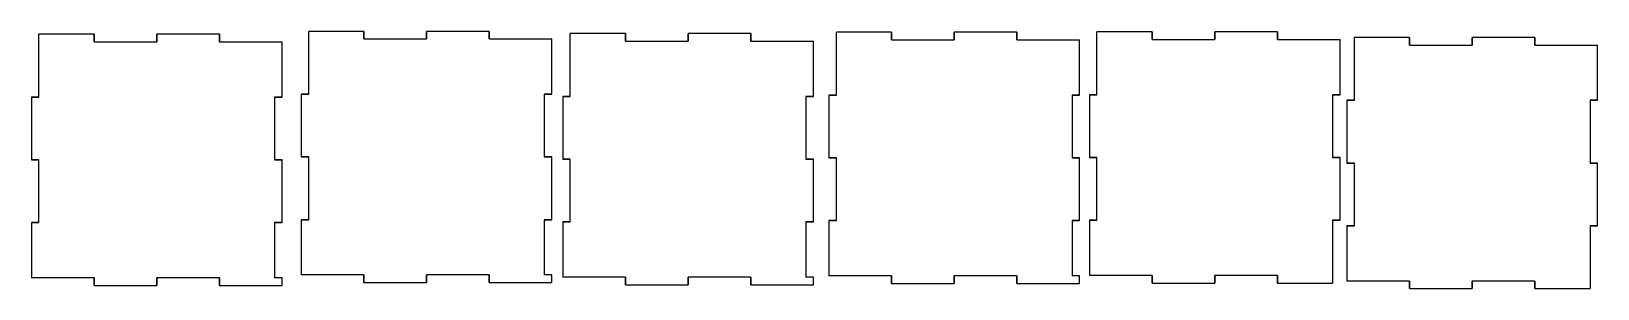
# Model space of a CAD drawing. Header units: millimetres. Extents: x 2339 to 2714, y 1442 to 1504.
import ezdxf

# ---------------------------------------------------------------- set-up
doc = ezdxf.new("R2010")
doc.units = ezdxf.units.MM

msp = doc.modelspace()

# ---------------------------------------------------------------- linework, layer by layer
at = {"color": 1}
for p, q in [((2650.16, 1445.33), (2650.16, 1443.53)), ((2711.81, 1444.01), (2711.81, 1442.21))]:
    msp.add_line(p, q, dxfattribs=at)
for points in [[(2403.29, 1488.67), (2405.09, 1488.67), (2405.09, 1503.67)], [(2418.29, 1503.67), (2405.09, 1503.67)], [(2418.29, 1501.87), (2418.29, 1503.67), (2405.09, 1503.67)], [(2418.29, 1503.67), (2418.29, 1501.87), (2433.29, 1501.87), (2433.29, 1503.67)], [(2448.29, 1503.67), (2433.29, 1503.67)], [(2448.29, 1501.87), (2448.29, 1503.67), (2433.29, 1503.67), (2433.29, 1501.87)], [(2448.29, 1503.67), (2448.29, 1501.87), (2463.29, 1501.87)], [(2529.6, 1488.47), (2531.4, 1488.47), (2531.4, 1503.47)], [(2544.6, 1503.47), (2531.4, 1503.47)], [(2544.6, 1501.67), (2544.6, 1503.47), (2531.4, 1503.47)], [(2544.6, 1503.47), (2544.6, 1501.67), (2559.6, 1501.67), (2559.6, 1503.47)], [(2574.6, 1503.47), (2559.6, 1503.47)], [(2574.6, 1501.67), (2574.6, 1503.47), (2559.6, 1503.47), (2559.6, 1501.67)], [(2574.6, 1503.47), (2574.6, 1501.67), (2589.6, 1501.67)], [(2591.96, 1488.53), (2593.76, 1488.53), (2593.76, 1503.53)], [(2606.96, 1503.53), (2593.76, 1503.53)], [(2606.96, 1501.73), (2606.96, 1503.53), (2593.76, 1503.53)], [(2606.96, 1503.53), (2606.96, 1501.73), (2621.96, 1501.73), (2621.96, 1503.53)], [(2636.96, 1503.53), (2621.96, 1503.53)], [(2636.96, 1501.73), (2636.96, 1503.53), (2621.96, 1503.53), (2621.96, 1501.73)], [(2636.96, 1503.53), (2636.96, 1501.73), (2651.96, 1501.73)], [(2338.71, 1487.99), (2340.51, 1487.99), (2340.51, 1502.99)], [(2353.71, 1502.99), (2340.51, 1502.99)], [(2353.71, 1501.19), (2353.71, 1502.99), (2340.51, 1502.99)], [(2353.71, 1502.99), (2353.71, 1501.19), (2368.71, 1501.19), (2368.71, 1502.99)], [(2383.71, 1502.99), (2368.71, 1502.99)], [(2383.71, 1501.19), (2383.71, 1502.99), (2368.71, 1502.99), (2368.71, 1501.19)], [(2383.71, 1502.99), (2383.71, 1501.19), (2398.71, 1501.19)], [(2396.91, 1487.99), (2398.71, 1487.99), (2398.71, 1501.19)], [(2398.71, 1487.99), (2398.71, 1501.19)], [(2461.49, 1488.67), (2463.29, 1488.67), (2463.29, 1501.87)], [(2463.29, 1488.67), (2463.29, 1501.87)], [(2465.89, 1488.13), (2467.69, 1488.13), (2467.69, 1503.13)], [(2480.89, 1503.13), (2467.69, 1503.13)], [(2480.89, 1501.33), (2480.89, 1503.13), (2467.69, 1503.13)], [(2480.89, 1503.13), (2480.89, 1501.33), (2495.89, 1501.33), (2495.89, 1503.13)], [(2510.89, 1503.13), (2495.89, 1503.13)], [(2510.89, 1501.33), (2510.89, 1503.13), (2495.89, 1503.13), (2495.89, 1501.33)], [(2510.89, 1503.13), (2510.89, 1501.33), (2525.89, 1501.33)], [(2524.09, 1488.13), (2525.89, 1488.13), (2525.89, 1501.33)], [(2525.89, 1488.13), (2525.89, 1501.33)], [(2587.8, 1488.47), (2589.6, 1488.47), (2589.6, 1501.67)], [(2589.6, 1488.47), (2589.6, 1501.67)], [(2650.16, 1488.53), (2651.96, 1488.53), (2651.96, 1501.73)], [(2651.96, 1488.53), (2651.96, 1501.73)], [(2653.61, 1487.21), (2655.41, 1487.21), (2655.41, 1502.21)], [(2668.61, 1502.21), (2655.41, 1502.21)], [(2668.61, 1500.41), (2668.61, 1502.21), (2655.41, 1502.21)], [(2668.61, 1502.21), (2668.61, 1500.41), (2683.61, 1500.41), (2683.61, 1502.21)], [(2698.61, 1502.21), (2683.61, 1502.21)], [(2698.61, 1500.41), (2698.61, 1502.21), (2683.61, 1502.21), (2683.61, 1500.41)], [(2698.61, 1502.21), (2698.61, 1500.41), (2713.61, 1500.41)], [(2711.81, 1487.21), (2713.61, 1487.21), (2713.61, 1500.41)], [(2713.61, 1487.21), (2713.61, 1500.41)], [(2403.29, 1488.67), (2403.29, 1473.67)], [(2405.09, 1488.67), (2403.29, 1488.67), (2403.29, 1473.67), (2405.09, 1473.67)], [(2463.29, 1488.67), (2461.49, 1488.67), (2461.49, 1473.67), (2463.29, 1473.67)], [(2529.6, 1488.47), (2529.6, 1473.47)], [(2531.4, 1488.47), (2529.6, 1488.47), (2529.6, 1473.47), (2531.4, 1473.47)], [(2589.6, 1488.47), (2587.8, 1488.47), (2587.8, 1473.47), (2589.6, 1473.47)], [(2591.96, 1488.53), (2591.96, 1473.53)], [(2593.76, 1488.53), (2591.96, 1488.53), (2591.96, 1473.53), (2593.76, 1473.53)], [(2651.96, 1488.53), (2650.16, 1488.53), (2650.16, 1473.53), (2651.96, 1473.53)], [(2338.71, 1487.99), (2338.71, 1472.99)], [(2340.51, 1487.99), (2338.71, 1487.99), (2338.71, 1472.99), (2340.51, 1472.99)], [(2398.71, 1487.99), (2396.91, 1487.99), (2396.91, 1472.99), (2398.71, 1472.99)], [(2465.89, 1488.13), (2465.89, 1473.13)], [(2467.69, 1488.13), (2465.89, 1488.13), (2465.89, 1473.13), (2467.69, 1473.13)], [(2525.89, 1488.13), (2524.09, 1488.13), (2524.09, 1473.13), (2525.89, 1473.13)], [(2653.61, 1487.21), (2653.61, 1472.21)], [(2655.41, 1487.21), (2653.61, 1487.21), (2653.61, 1472.21), (2655.41, 1472.21)], [(2713.61, 1487.21), (2711.81, 1487.21), (2711.81, 1472.21), (2713.61, 1472.21)], [(2403.29, 1458.67), (2405.09, 1458.67), (2405.09, 1473.67), (2403.29, 1473.67)], [(2461.49, 1458.67), (2463.29, 1458.67), (2463.29, 1473.67), (2461.49, 1473.67)], [(2463.29, 1458.67), (2463.29, 1473.67)], [(2529.6, 1458.47), (2531.4, 1458.47), (2531.4, 1473.47), (2529.6, 1473.47)], [(2587.8, 1458.47), (2589.6, 1458.47), (2589.6, 1473.47), (2587.8, 1473.47)], [(2589.6, 1458.47), (2589.6, 1473.47)], [(2591.96, 1458.53), (2593.76, 1458.53), (2593.76, 1473.53), (2591.96, 1473.53)], [(2650.16, 1458.53), (2651.96, 1458.53), (2651.96, 1473.53), (2650.16, 1473.53)], [(2651.96, 1458.53), (2651.96, 1473.53)], [(2338.71, 1457.99), (2340.51, 1457.99), (2340.51, 1472.99), (2338.71, 1472.99)], [(2396.91, 1457.99), (2398.71, 1457.99), (2398.71, 1472.99), (2396.91, 1472.99)], [(2398.71, 1457.99), (2398.71, 1472.99)], [(2465.89, 1458.13), (2467.69, 1458.13), (2467.69, 1473.13), (2465.89, 1473.13)], [(2524.09, 1458.13), (2525.89, 1458.13), (2525.89, 1473.13), (2524.09, 1473.13)], [(2525.89, 1458.13), (2525.89, 1473.13)], [(2653.61, 1457.21), (2655.41, 1457.21), (2655.41, 1472.21), (2653.61, 1472.21)], [(2711.81, 1457.21), (2713.61, 1457.21), (2713.61, 1472.21), (2711.81, 1472.21)], [(2713.61, 1457.21), (2713.61, 1472.21)], [(2403.29, 1458.67), (2403.29, 1445.47)], [(2405.09, 1458.67), (2403.29, 1458.67), (2403.29, 1445.47)], [(2463.29, 1458.67), (2461.49, 1458.67), (2461.49, 1445.47)], [(2529.6, 1458.47), (2529.6, 1445.27)], [(2531.4, 1458.47), (2529.6, 1458.47), (2529.6, 1445.27)], [(2589.6, 1458.47), (2587.8, 1458.47), (2587.8, 1445.27)], [(2591.96, 1458.53), (2591.96, 1445.33)], [(2593.76, 1458.53), (2591.96, 1458.53), (2591.96, 1445.33)], [(2651.96, 1458.53), (2650.16, 1458.53), (2650.16, 1445.33)], [(2338.71, 1457.99), (2338.71, 1444.79)], [(2340.51, 1457.99), (2338.71, 1457.99), (2338.71, 1444.79)], [(2398.71, 1457.99), (2396.91, 1457.99), (2396.91, 1444.79)], [(2465.89, 1458.13), (2465.89, 1444.93)], [(2467.69, 1458.13), (2465.89, 1458.13), (2465.89, 1444.93)], [(2525.89, 1458.13), (2524.09, 1458.13), (2524.09, 1444.93)], [(2653.61, 1457.21), (2653.61, 1444.01)], [(2655.41, 1457.21), (2653.61, 1457.21), (2653.61, 1444.01)], [(2713.61, 1457.21), (2711.81, 1457.21), (2711.81, 1444.01)], [(2353.71, 1442.99), (2353.71, 1444.79), (2338.71, 1444.79)], [(2353.71, 1444.79), (2353.71, 1442.99), (2368.71, 1442.99), (2368.71, 1444.79)], [(2383.71, 1442.99), (2383.71, 1444.79), (2368.71, 1444.79), (2368.71, 1442.99)], [(2383.71, 1442.99), (2398.71, 1442.99), (2398.71, 1444.79)], [(2383.71, 1444.79), (2383.71, 1442.99), (2398.71, 1442.99), (2398.71, 1444.79), (2396.91, 1444.79)], [(2396.91, 1442.99), (2398.71, 1442.99), (2398.71, 1444.79)], [(2418.29, 1443.67), (2418.29, 1445.47), (2403.29, 1445.47)], [(2418.29, 1445.47), (2418.29, 1443.67), (2433.29, 1443.67), (2433.29, 1445.47)], [(2418.29, 1443.67), (2433.29, 1443.67)], [(2448.29, 1443.67), (2448.29, 1445.47), (2433.29, 1445.47), (2433.29, 1443.67)], [(2448.29, 1443.67), (2463.29, 1443.67), (2463.29, 1445.47)], [(2448.29, 1445.47), (2448.29, 1443.67), (2463.29, 1443.67), (2463.29, 1445.47), (2461.49, 1445.47)], [(2461.49, 1443.67), (2463.29, 1443.67), (2463.29, 1445.47)], [(2480.89, 1443.13), (2480.89, 1444.93), (2465.89, 1444.93)], [(2480.89, 1444.93), (2480.89, 1443.13), (2495.89, 1443.13), (2495.89, 1444.93)], [(2510.89, 1443.13), (2510.89, 1444.93), (2495.89, 1444.93), (2495.89, 1443.13)], [(2510.89, 1443.13), (2525.89, 1443.13), (2525.89, 1444.93)], [(2510.89, 1444.93), (2510.89, 1443.13), (2525.89, 1443.13), (2525.89, 1444.93), (2524.09, 1444.93)], [(2524.09, 1443.13), (2525.89, 1443.13), (2525.89, 1444.93)], [(2544.6, 1443.47), (2544.6, 1445.27), (2529.6, 1445.27)], [(2544.6, 1445.27), (2544.6, 1443.47), (2559.6, 1443.47), (2559.6, 1445.27)], [(2544.6, 1443.47), (2559.6, 1443.47)], [(2574.6, 1443.47), (2574.6, 1445.27), (2559.6, 1445.27), (2559.6, 1443.47)], [(2574.6, 1443.47), (2589.6, 1443.47), (2589.6, 1445.27)], [(2574.6, 1445.27), (2574.6, 1443.47), (2589.6, 1443.47), (2589.6, 1445.27), (2587.8, 1445.27)], [(2587.8, 1443.47), (2589.6, 1443.47), (2589.6, 1445.27)], [(2606.96, 1443.53), (2606.96, 1445.33), (2591.96, 1445.33)], [(2606.96, 1445.33), (2606.96, 1443.53), (2621.96, 1443.53), (2621.96, 1445.33)], [(2606.96, 1443.53), (2621.96, 1443.53)], [(2636.96, 1443.53), (2636.96, 1445.33), (2621.96, 1445.33), (2621.96, 1443.53)], [(2636.96, 1445.33), (2636.96, 1443.53), (2650.16, 1443.53)], [(2636.96, 1443.53), (2650.16, 1443.53)], [(2668.61, 1442.21), (2668.61, 1444.01), (2653.61, 1444.01)], [(2668.61, 1444.01), (2668.61, 1442.21), (2683.61, 1442.21), (2683.61, 1444.01)], [(2698.61, 1442.21), (2698.61, 1444.01), (2683.61, 1444.01), (2683.61, 1442.21)], [(2698.61, 1444.01), (2698.61, 1442.21), (2711.81, 1442.21)], [(2353.71, 1442.99), (2368.71, 1442.99)], [(2480.89, 1443.13), (2495.89, 1443.13)], [(2668.61, 1442.21), (2683.61, 1442.21)], [(2698.61, 1442.21), (2711.81, 1442.21)]]:
    msp.add_lwpolyline(points, dxfattribs=at)

doc.saveas('drawing.dxf')
